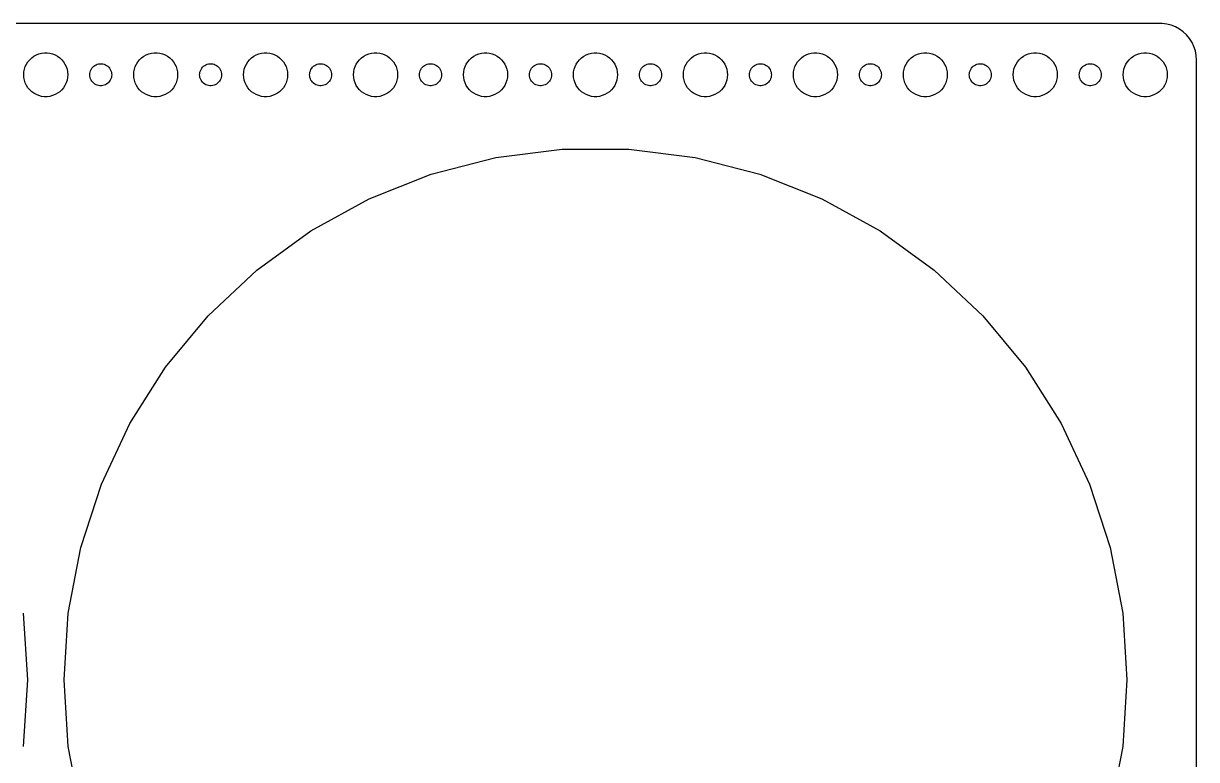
# Model space of a CAD drawing. Header units: metres. Extents: x -157 to 157, y -89 to 89.
# Drawn here: x -3 to 157, y -10.9 to 89.5 of the extents above; entities that cross this region are included whole.
import ezdxf

# ---------------------------------------------------------------- set-up
doc = ezdxf.new("R2010")
doc.units = ezdxf.units.M

msp = doc.modelspace()

# ---------------------------------------------------------------- linework, layer by layer
for p, q in [((152.314, 89.4901), (-152.314, 89.4901)), ((152.937, 89.4114), (152.314, 89.4901)), ((153.545, 89.2553), (152.937, 89.4114)), ((154.129, 89.0241), (153.545, 89.2553)), ((154.679, 88.7216), (154.129, 89.0241)), ((155.187, 88.3526), (154.679, 88.7216)), ((155.645, 87.9227), (155.187, 88.3526)), ((156.045, 87.4389), (155.645, 87.9227)), ((156.382, 86.9088), (156.045, 87.4389)), ((156.649, 86.3406), (156.382, 86.9088)), ((-1.91226, 84.8115), (-1.60747, 85.033)), ((-1.60747, 85.033), (-1.27733, 85.2145)), ((-1.27733, 85.2145), (-0.92705, 85.3532)), ((-0.92705, 85.3532), (-0.56213, 85.4469)), ((-0.56213, 85.4469), (-0.18837, 85.4941)), ((-0.18837, 85.4941), (0.18837, 85.4941)), ((0.18837, 85.4941), (0.56213, 85.4469)), ((0.56213, 85.4469), (0.92705, 85.3532)), ((0.92705, 85.3532), (1.27733, 85.2145)), ((1.27733, 85.2145), (1.60747, 85.033)), ((1.60747, 85.033), (1.91226, 84.8115)), ((13.0877, 84.8115), (13.3925, 85.033)), ((13.3925, 85.033), (13.7227, 85.2145)), ((13.7227, 85.2145), (14.0729, 85.3532)), ((14.0729, 85.3532), (14.4379, 85.4469)), ((14.4379, 85.4469), (14.8116, 85.4941)), ((14.8116, 85.4941), (15.1884, 85.4941)), ((15.1884, 85.4941), (15.5621, 85.4469)), ((15.5621, 85.4469), (15.927, 85.3532)), ((15.927, 85.3532), (16.2773, 85.2145)), ((16.2773, 85.2145), (16.6075, 85.033)), ((16.6075, 85.033), (16.9123, 84.8115)), ((28.0877, 84.8115), (28.3925, 85.033)), ((28.3925, 85.033), (28.7227, 85.2145)), ((28.7227, 85.2145), (29.0729, 85.3532)), ((29.0729, 85.3532), (29.4379, 85.4469)), ((29.4379, 85.4469), (29.8116, 85.4941)), ((29.8116, 85.4941), (30.1884, 85.4941)), ((30.1884, 85.4941), (30.5621, 85.4469)), ((30.5621, 85.4469), (30.927, 85.3532)), ((30.927, 85.3532), (31.2773, 85.2145)), ((31.2773, 85.2145), (31.6075, 85.033)), ((31.6075, 85.033), (31.9123, 84.8115)), ((43.0877, 84.8115), (43.3925, 85.033)), ((43.3925, 85.033), (43.7227, 85.2145)), ((43.7227, 85.2145), (44.0729, 85.3532)), ((44.0729, 85.3532), (44.4379, 85.4469)), ((44.4379, 85.4469), (44.8116, 85.4941)), ((44.8116, 85.4941), (45.1884, 85.4941)), ((45.1884, 85.4941), (45.5621, 85.4469)), ((45.5621, 85.4469), (45.927, 85.3532)), ((45.927, 85.3532), (46.2773, 85.2145)), ((46.2773, 85.2145), (46.6075, 85.033)), ((46.6075, 85.033), (46.9123, 84.8115)), ((58.0877, 84.8115), (58.3925, 85.033)), ((58.3925, 85.033), (58.7227, 85.2145)), ((58.7227, 85.2145), (59.0729, 85.3532)), ((59.0729, 85.3532), (59.4379, 85.4469)), ((59.4379, 85.4469), (59.8116, 85.4941)), ((59.8116, 85.4941), (60.1884, 85.4941)), ((60.1884, 85.4941), (60.5621, 85.4469)), ((60.5621, 85.4469), (60.927, 85.3532)), ((60.927, 85.3532), (61.2773, 85.2145)), ((61.2773, 85.2145), (61.6075, 85.033)), ((61.6075, 85.033), (61.9123, 84.8115)), ((73.0877, 84.8115), (73.3925, 85.033)), ((73.3925, 85.033), (73.7227, 85.2145)), ((73.7227, 85.2145), (74.073, 85.3532)), ((74.073, 85.3532), (74.4379, 85.4469)), ((74.4379, 85.4469), (74.8116, 85.4941)), ((74.8116, 85.4941), (75.1884, 85.4941)), ((75.1884, 85.4941), (75.5621, 85.4469)), ((75.5621, 85.4469), (75.927, 85.3532)), ((75.927, 85.3532), (76.2773, 85.2145)), ((76.2773, 85.2145), (76.6075, 85.033)), ((76.6075, 85.033), (76.9123, 84.8115)), ((88.0877, 84.8115), (88.3925, 85.033)), ((88.3925, 85.033), (88.7227, 85.2145)), ((88.7227, 85.2145), (89.073, 85.3532)), ((89.073, 85.3532), (89.4379, 85.4469)), ((89.4379, 85.4469), (89.8116, 85.4941)), ((89.8116, 85.4941), (90.1884, 85.4941)), ((90.1884, 85.4941), (90.5621, 85.4469)), ((90.5621, 85.4469), (90.927, 85.3532)), ((90.927, 85.3532), (91.2773, 85.2145)), ((91.2773, 85.2145), (91.6075, 85.033)), ((91.6075, 85.033), (91.9123, 84.8115)), ((103.088, 84.8115), (103.393, 85.033)), ((103.393, 85.033), (103.723, 85.2145)), ((103.723, 85.2145), (104.073, 85.3532)), ((104.073, 85.3532), (104.438, 85.4469)), ((104.438, 85.4469), (104.812, 85.4941)), ((104.812, 85.4941), (105.188, 85.4941)), ((105.188, 85.4941), (105.562, 85.4469)), ((105.562, 85.4469), (105.927, 85.3532)), ((105.927, 85.3532), (106.277, 85.2145)), ((106.277, 85.2145), (106.607, 85.033)), ((106.607, 85.033), (106.912, 84.8115)), ((118.088, 84.8115), (118.393, 85.033)), ((118.393, 85.033), (118.723, 85.2145)), ((118.723, 85.2145), (119.073, 85.3532)), ((119.073, 85.3532), (119.438, 85.4469)), ((119.438, 85.4469), (119.812, 85.4941)), ((119.812, 85.4941), (120.188, 85.4941)), ((120.188, 85.4941), (120.562, 85.4469)), ((120.562, 85.4469), (120.927, 85.3532)), ((120.927, 85.3532), (121.277, 85.2145)), ((121.277, 85.2145), (121.607, 85.033)), ((121.607, 85.033), (121.912, 84.8115)), ((133.088, 84.8115), (133.393, 85.033)), ((133.393, 85.033), (133.723, 85.2145)), ((133.723, 85.2145), (134.073, 85.3532)), ((134.073, 85.3532), (134.438, 85.4469)), ((134.438, 85.4469), (134.812, 85.4941)), ((134.812, 85.4941), (135.188, 85.4941)), ((135.188, 85.4941), (135.562, 85.4469)), ((135.562, 85.4469), (135.927, 85.3532)), ((135.927, 85.3532), (136.277, 85.2145)), ((136.277, 85.2145), (136.607, 85.033)), ((136.607, 85.033), (136.912, 84.8115)), ((148.088, 84.8115), (148.393, 85.033)), ((148.393, 85.033), (148.723, 85.2145)), ((148.723, 85.2145), (149.073, 85.3532)), ((149.073, 85.3532), (149.438, 85.4469)), ((149.438, 85.4469), (149.812, 85.4941)), ((149.812, 85.4941), (150.188, 85.4941)), ((150.188, 85.4941), (150.562, 85.4469)), ((150.562, 85.4469), (150.927, 85.3532)), ((150.927, 85.3532), (151.277, 85.2145)), ((151.277, 85.2145), (151.607, 85.033)), ((151.607, 85.033), (151.912, 84.8115)), ((156.843, 85.7434), (156.649, 86.3406)), ((156.961, 85.1267), (156.843, 85.7434)), ((157, 84.5), (156.961, 85.1267)), ((-2.97633, 82.876), (-2.90575, 83.2461)), ((-2.90575, 83.2461), (-2.78932, 83.6044)), ((-2.78932, 83.6044), (-2.62891, 83.9453)), ((-2.62891, 83.9453), (-2.42705, 84.2634)), ((-2.42705, 84.2634), (-2.1869, 84.5536)), ((-2.1869, 84.5536), (-1.91226, 84.8115)), ((1.91226, 84.8115), (2.1869, 84.5536)), ((2.1869, 84.5536), (2.42705, 84.2634)), ((2.42705, 84.2634), (2.62891, 83.9453)), ((2.62891, 83.9453), (2.78932, 83.6044)), ((2.78932, 83.6044), (2.90575, 83.2461)), ((2.90575, 83.2461), (2.97633, 82.876)), ((6.10533, 83.0522), (6.18553, 83.2226)), ((6.18553, 83.2226), (6.28647, 83.3817)), ((6.28647, 83.3817), (6.40654, 83.5268)), ((6.40654, 83.5268), (6.54385, 83.6558)), ((6.54385, 83.6558), (6.69626, 83.7665)), ((6.69626, 83.7665), (6.86133, 83.8572)), ((6.86133, 83.8572), (7.03647, 83.9266)), ((7.03647, 83.9266), (7.21892, 83.9734)), ((7.21892, 83.9734), (7.40581, 83.997)), ((7.40581, 83.997), (7.59418, 83.997)), ((7.59418, 83.997), (7.78107, 83.9734)), ((7.78107, 83.9734), (7.96352, 83.9266)), ((7.96352, 83.9266), (8.13866, 83.8572)), ((8.13866, 83.8572), (8.30373, 83.7665)), ((8.30373, 83.7665), (8.45613, 83.6558)), ((8.45613, 83.6558), (8.59344, 83.5268)), ((8.59344, 83.5268), (8.71352, 83.3817)), ((8.71352, 83.3817), (8.81445, 83.2226)), ((8.81445, 83.2226), (8.89465, 83.0522)), ((12.0237, 82.876), (12.0942, 83.2461)), ((12.0942, 83.2461), (12.2107, 83.6044)), ((12.2107, 83.6044), (12.3711, 83.9453)), ((12.3711, 83.9453), (12.5729, 84.2634)), ((12.5729, 84.2634), (12.8131, 84.5536)), ((12.8131, 84.5536), (13.0877, 84.8115)), ((16.9123, 84.8115), (17.1869, 84.5536)), ((17.1869, 84.5536), (17.427, 84.2634)), ((17.427, 84.2634), (17.6289, 83.9453)), ((17.6289, 83.9453), (17.7893, 83.6044)), ((17.7893, 83.6044), (17.9057, 83.2461)), ((17.9057, 83.2461), (17.9763, 82.876)), ((21.1053, 83.0522), (21.1855, 83.2226)), ((21.1855, 83.2226), (21.2865, 83.3817)), ((21.2865, 83.3817), (21.4065, 83.5268)), ((21.4065, 83.5268), (21.5439, 83.6558)), ((21.5439, 83.6558), (21.6963, 83.7665)), ((21.6963, 83.7665), (21.8613, 83.8572)), ((21.8613, 83.8572), (22.0365, 83.9266)), ((22.0365, 83.9266), (22.2189, 83.9734)), ((22.2189, 83.9734), (22.4058, 83.997)), ((22.4058, 83.997), (22.5942, 83.997)), ((22.5942, 83.997), (22.7811, 83.9734)), ((22.7811, 83.9734), (22.9635, 83.9266)), ((22.9635, 83.9266), (23.1387, 83.8572)), ((23.1387, 83.8572), (23.3037, 83.7665)), ((23.3037, 83.7665), (23.4561, 83.6558)), ((23.4561, 83.6558), (23.5934, 83.5268)), ((23.5934, 83.5268), (23.7135, 83.3817)), ((23.7135, 83.3817), (23.8145, 83.2226)), ((23.8145, 83.2226), (23.8947, 83.0522)), ((27.0237, 82.876), (27.0942, 83.2461)), ((27.0942, 83.2461), (27.2107, 83.6044)), ((27.2107, 83.6044), (27.3711, 83.9453)), ((27.3711, 83.9453), (27.5729, 84.2634)), ((27.5729, 84.2634), (27.8131, 84.5536)), ((27.8131, 84.5536), (28.0877, 84.8115)), ((31.9123, 84.8115), (32.1869, 84.5536)), ((32.1869, 84.5536), (32.427, 84.2634)), ((32.427, 84.2634), (32.6289, 83.9453)), ((32.6289, 83.9453), (32.7893, 83.6044)), ((32.7893, 83.6044), (32.9057, 83.2461)), ((32.9057, 83.2461), (32.9763, 82.876)), ((36.1053, 83.0522), (36.1855, 83.2226)), ((36.1855, 83.2226), (36.2865, 83.3817)), ((36.2865, 83.3817), (36.4065, 83.5268)), ((36.4065, 83.5268), (36.5439, 83.6558)), ((36.5439, 83.6558), (36.6963, 83.7665)), ((36.6963, 83.7665), (36.8613, 83.8572)), ((36.8613, 83.8572), (37.0365, 83.9266)), ((37.0365, 83.9266), (37.2189, 83.9734)), ((37.2189, 83.9734), (37.4058, 83.997)), ((37.4058, 83.997), (37.5942, 83.997)), ((37.5942, 83.997), (37.7811, 83.9734)), ((37.7811, 83.9734), (37.9635, 83.9266)), ((37.9635, 83.9266), (38.1387, 83.8572)), ((38.1387, 83.8572), (38.3037, 83.7665)), ((38.3037, 83.7665), (38.4561, 83.6558)), ((38.4561, 83.6558), (38.5934, 83.5268)), ((38.5934, 83.5268), (38.7135, 83.3817)), ((38.7135, 83.3817), (38.8145, 83.2226)), ((38.8145, 83.2226), (38.8947, 83.0522)), ((42.0237, 82.876), (42.0942, 83.2461)), ((42.0942, 83.2461), (42.2107, 83.6044)), ((42.2107, 83.6044), (42.3711, 83.9453)), ((42.3711, 83.9453), (42.5729, 84.2634)), ((42.5729, 84.2634), (42.8131, 84.5536)), ((42.8131, 84.5536), (43.0877, 84.8115)), ((46.9123, 84.8115), (47.1869, 84.5536)), ((47.1869, 84.5536), (47.427, 84.2634)), ((47.427, 84.2634), (47.6289, 83.9453)), ((47.6289, 83.9453), (47.7893, 83.6044)), ((47.7893, 83.6044), (47.9057, 83.2461)), ((47.9057, 83.2461), (47.9763, 82.876)), ((51.1053, 83.0522), (51.1855, 83.2226)), ((51.1855, 83.2226), (51.2865, 83.3817)), ((51.2865, 83.3817), (51.4065, 83.5268)), ((51.4065, 83.5268), (51.5439, 83.6558)), ((51.5439, 83.6558), (51.6963, 83.7665)), ((51.6963, 83.7665), (51.8613, 83.8572)), ((51.8613, 83.8572), (52.0365, 83.9266)), ((52.0365, 83.9266), (52.2189, 83.9734)), ((52.2189, 83.9734), (52.4058, 83.997)), ((52.4058, 83.997), (52.5942, 83.997)), ((52.5942, 83.997), (52.7811, 83.9734)), ((52.7811, 83.9734), (52.9635, 83.9266)), ((52.9635, 83.9266), (53.1387, 83.8572)), ((53.1387, 83.8572), (53.3037, 83.7665)), ((53.3037, 83.7665), (53.4561, 83.6558)), ((53.4561, 83.6558), (53.5934, 83.5268)), ((53.5934, 83.5268), (53.7135, 83.3817)), ((53.7135, 83.3817), (53.8145, 83.2226)), ((53.8145, 83.2226), (53.8947, 83.0522)), ((57.0237, 82.876), (57.0942, 83.2461)), ((57.0942, 83.2461), (57.2107, 83.6044)), ((57.2107, 83.6044), (57.3711, 83.9453)), ((57.3711, 83.9453), (57.5729, 84.2634)), ((57.5729, 84.2634), (57.8131, 84.5536)), ((57.8131, 84.5536), (58.0877, 84.8115)), ((61.9123, 84.8115), (62.1869, 84.5536)), ((62.1869, 84.5536), (62.427, 84.2634)), ((62.427, 84.2634), (62.6289, 83.9453)), ((62.6289, 83.9453), (62.7893, 83.6044)), ((62.7893, 83.6044), (62.9057, 83.2461)), ((62.9057, 83.2461), (62.9763, 82.876)), ((66.1053, 83.0522), (66.1855, 83.2226)), ((66.1855, 83.2226), (66.2865, 83.3817)), ((66.2865, 83.3817), (66.4065, 83.5268)), ((66.4065, 83.5268), (66.5439, 83.6558)), ((66.5439, 83.6558), (66.6963, 83.7665)), ((66.6963, 83.7665), (66.8613, 83.8572)), ((66.8613, 83.8572), (67.0365, 83.9266)), ((67.0365, 83.9266), (67.2189, 83.9734)), ((67.2189, 83.9734), (67.4058, 83.997)), ((67.4058, 83.997), (67.5942, 83.997)), ((67.5942, 83.997), (67.7811, 83.9734)), ((67.7811, 83.9734), (67.9635, 83.9266)), ((67.9635, 83.9266), (68.1387, 83.8572)), ((68.1387, 83.8572), (68.3037, 83.7665)), ((68.3037, 83.7665), (68.4561, 83.6558)), ((68.4561, 83.6558), (68.5934, 83.5268)), ((68.5934, 83.5268), (68.7135, 83.3817)), ((68.7135, 83.3817), (68.8145, 83.2226)), ((68.8145, 83.2226), (68.8947, 83.0522)), ((72.0237, 82.876), (72.0943, 83.2461)), ((72.0943, 83.2461), (72.2107, 83.6044)), ((72.2107, 83.6044), (72.3711, 83.9453)), ((72.3711, 83.9453), (72.573, 84.2634)), ((72.573, 84.2634), (72.8131, 84.5536)), ((72.8131, 84.5536), (73.0877, 84.8115)), ((76.9123, 84.8115), (77.1869, 84.5536)), ((77.1869, 84.5536), (77.427, 84.2634)), ((77.427, 84.2634), (77.6289, 83.9453)), ((77.6289, 83.9453), (77.7893, 83.6044)), ((77.7893, 83.6044), (77.9057, 83.2461)), ((77.9057, 83.2461), (77.9763, 82.876)), ((81.1053, 83.0522), (81.1855, 83.2226)), ((81.1855, 83.2226), (81.2865, 83.3817)), ((81.2865, 83.3817), (81.4065, 83.5268)), ((81.4065, 83.5268), (81.5439, 83.6558)), ((81.5439, 83.6558), (81.6963, 83.7665)), ((81.6963, 83.7665), (81.8613, 83.8572)), ((81.8613, 83.8572), (82.0365, 83.9266)), ((82.0365, 83.9266), (82.2189, 83.9734)), ((82.2189, 83.9734), (82.4058, 83.997)), ((82.4058, 83.997), (82.5942, 83.997)), ((82.5942, 83.997), (82.7811, 83.9734)), ((82.7811, 83.9734), (82.9635, 83.9266)), ((82.9635, 83.9266), (83.1387, 83.8572)), ((83.1387, 83.8572), (83.3037, 83.7665)), ((83.3037, 83.7665), (83.4561, 83.6558)), ((83.4561, 83.6558), (83.5934, 83.5268)), ((83.5934, 83.5268), (83.7135, 83.3817)), ((83.7135, 83.3817), (83.8145, 83.2226)), ((83.8145, 83.2226), (83.8947, 83.0522)), ((87.0237, 82.876), (87.0943, 83.2461)), ((87.0943, 83.2461), (87.2107, 83.6044)), ((87.2107, 83.6044), (87.3711, 83.9453)), ((87.3711, 83.9453), (87.573, 84.2634)), ((87.573, 84.2634), (87.8131, 84.5536)), ((87.8131, 84.5536), (88.0877, 84.8115)), ((91.9123, 84.8115), (92.1869, 84.5536)), ((92.1869, 84.5536), (92.427, 84.2634)), ((92.427, 84.2634), (92.6289, 83.9453)), ((92.6289, 83.9453), (92.7893, 83.6044)), ((92.7893, 83.6044), (92.9057, 83.2461)), ((92.9057, 83.2461), (92.9763, 82.876)), ((96.1053, 83.0522), (96.1855, 83.2226)), ((96.1855, 83.2226), (96.2865, 83.3817)), ((96.2865, 83.3817), (96.4065, 83.5268)), ((96.4065, 83.5268), (96.5439, 83.6558)), ((96.5439, 83.6558), (96.6963, 83.7665)), ((96.6963, 83.7665), (96.8613, 83.8572)), ((96.8613, 83.8572), (97.0365, 83.9266)), ((97.0365, 83.9266), (97.2189, 83.9734)), ((97.2189, 83.9734), (97.4058, 83.997)), ((97.4058, 83.997), (97.5942, 83.997)), ((97.5942, 83.997), (97.7811, 83.9734)), ((97.7811, 83.9734), (97.9635, 83.9266)), ((97.9635, 83.9266), (98.1387, 83.8572)), ((98.1387, 83.8572), (98.3037, 83.7665)), ((98.3037, 83.7665), (98.4561, 83.6558)), ((98.4561, 83.6558), (98.5934, 83.5268)), ((98.5934, 83.5268), (98.7135, 83.3817)), ((98.7135, 83.3817), (98.8145, 83.2226)), ((98.8145, 83.2226), (98.8947, 83.0522)), ((102.024, 82.876), (102.094, 83.2461)), ((102.094, 83.2461), (102.211, 83.6044)), ((102.211, 83.6044), (102.371, 83.9453)), ((102.371, 83.9453), (102.573, 84.2634)), ((102.573, 84.2634), (102.813, 84.5536)), ((102.813, 84.5536), (103.088, 84.8115)), ((106.912, 84.8115), (107.187, 84.5536)), ((107.187, 84.5536), (107.427, 84.2634)), ((107.427, 84.2634), (107.629, 83.9453)), ((107.629, 83.9453), (107.789, 83.6044)), ((107.789, 83.6044), (107.906, 83.2461)), ((107.906, 83.2461), (107.976, 82.876)), ((111.105, 83.0522), (111.186, 83.2226)), ((111.186, 83.2226), (111.286, 83.3817)), ((111.286, 83.3817), (111.407, 83.5268)), ((111.407, 83.5268), (111.544, 83.6558)), ((111.544, 83.6558), (111.696, 83.7665)), ((111.696, 83.7665), (111.861, 83.8572)), ((111.861, 83.8572), (112.036, 83.9266)), ((112.036, 83.9266), (112.219, 83.9734)), ((112.219, 83.9734), (112.406, 83.997)), ((112.406, 83.997), (112.594, 83.997)), ((112.594, 83.997), (112.781, 83.9734)), ((112.781, 83.9734), (112.964, 83.9266)), ((112.964, 83.9266), (113.139, 83.8572)), ((113.139, 83.8572), (113.304, 83.7665)), ((113.304, 83.7665), (113.456, 83.6558)), ((113.456, 83.6558), (113.593, 83.5268)), ((113.593, 83.5268), (113.714, 83.3817)), ((113.714, 83.3817), (113.814, 83.2226)), ((113.814, 83.2226), (113.895, 83.0522)), ((117.024, 82.876), (117.094, 83.2461)), ((117.094, 83.2461), (117.211, 83.6044)), ((117.211, 83.6044), (117.371, 83.9453)), ((117.371, 83.9453), (117.573, 84.2634)), ((117.573, 84.2634), (117.813, 84.5536)), ((117.813, 84.5536), (118.088, 84.8115)), ((121.912, 84.8115), (122.187, 84.5536)), ((122.187, 84.5536), (122.427, 84.2634)), ((122.427, 84.2634), (122.629, 83.9453)), ((122.629, 83.9453), (122.789, 83.6044)), ((122.789, 83.6044), (122.906, 83.2461)), ((122.906, 83.2461), (122.976, 82.876)), ((126.105, 83.0522), (126.186, 83.2226)), ((126.186, 83.2226), (126.286, 83.3817)), ((126.286, 83.3817), (126.407, 83.5268)), ((126.407, 83.5268), (126.544, 83.6558)), ((126.544, 83.6558), (126.696, 83.7665)), ((126.696, 83.7665), (126.861, 83.8572)), ((126.861, 83.8572), (127.036, 83.9266)), ((127.036, 83.9266), (127.219, 83.9734)), ((127.219, 83.9734), (127.406, 83.997)), ((127.406, 83.997), (127.594, 83.997)), ((127.594, 83.997), (127.781, 83.9734)), ((127.781, 83.9734), (127.964, 83.9266)), ((127.964, 83.9266), (128.139, 83.8572)), ((128.139, 83.8572), (128.304, 83.7665)), ((128.304, 83.7665), (128.456, 83.6558)), ((128.456, 83.6558), (128.593, 83.5268)), ((128.593, 83.5268), (128.714, 83.3817)), ((128.714, 83.3817), (128.814, 83.2226)), ((128.814, 83.2226), (128.895, 83.0522)), ((132.024, 82.876), (132.094, 83.2461)), ((132.094, 83.2461), (132.211, 83.6044)), ((132.211, 83.6044), (132.371, 83.9453)), ((132.371, 83.9453), (132.573, 84.2634)), ((132.573, 84.2634), (132.813, 84.5536)), ((132.813, 84.5536), (133.088, 84.8115)), ((136.912, 84.8115), (137.187, 84.5536)), ((137.187, 84.5536), (137.427, 84.2634)), ((137.427, 84.2634), (137.629, 83.9453)), ((137.629, 83.9453), (137.789, 83.6044)), ((137.789, 83.6044), (137.906, 83.2461)), ((137.906, 83.2461), (137.976, 82.876)), ((141.105, 83.0522), (141.186, 83.2226)), ((141.186, 83.2226), (141.286, 83.3817)), ((141.286, 83.3817), (141.407, 83.5268)), ((141.407, 83.5268), (141.544, 83.6558)), ((141.544, 83.6558), (141.696, 83.7665)), ((141.696, 83.7665), (141.861, 83.8572)), ((141.861, 83.8572), (142.036, 83.9266)), ((142.036, 83.9266), (142.219, 83.9734)), ((142.219, 83.9734), (142.406, 83.997)), ((142.406, 83.997), (142.594, 83.997)), ((142.594, 83.997), (142.781, 83.9734)), ((142.781, 83.9734), (142.964, 83.9266)), ((142.964, 83.9266), (143.139, 83.8572)), ((143.139, 83.8572), (143.304, 83.7665)), ((143.304, 83.7665), (143.456, 83.6558)), ((143.456, 83.6558), (143.593, 83.5268)), ((143.593, 83.5268), (143.714, 83.3817)), ((143.714, 83.3817), (143.814, 83.2226)), ((143.814, 83.2226), (143.895, 83.0522)), ((147.024, 82.876), (147.094, 83.2461)), ((147.094, 83.2461), (147.211, 83.6044)), ((147.211, 83.6044), (147.371, 83.9453)), ((147.371, 83.9453), (147.573, 84.2634)), ((147.573, 84.2634), (147.813, 84.5536)), ((147.813, 84.5536), (148.088, 84.8115)), ((151.912, 84.8115), (152.187, 84.5536)), ((152.187, 84.5536), (152.427, 84.2634)), ((152.427, 84.2634), (152.629, 83.9453)), ((152.629, 83.9453), (152.789, 83.6044)), ((152.789, 83.6044), (152.906, 83.2461)), ((152.906, 83.2461), (152.976, 82.876)), ((157, -84.5), (157, 84.5)), ((-3, 82.5), (-2.97633, 82.876)), ((-2.97633, 82.124), (-3, 82.5)), ((-2.90575, 81.7539), (-2.97633, 82.124)), ((-2.78932, 81.3956), (-2.90575, 81.7539)), ((2.90575, 81.7539), (2.78932, 81.3956)), ((2.97633, 82.124), (2.90575, 81.7539)), ((2.97633, 82.876), (3, 82.5)), ((3, 82.5), (2.97633, 82.124)), ((6, 82.5), (6.01183, 82.688)), ((6.01183, 82.312), (6, 82.5)), ((6.01183, 82.688), (6.04712, 82.873)), ((6.04712, 82.127), (6.01183, 82.312)), ((6.04712, 82.873), (6.10533, 83.0522)), ((6.10533, 81.9478), (6.04712, 82.127)), ((6.18553, 81.7774), (6.10533, 81.9478)), ((6.28647, 81.6183), (6.18553, 81.7774)), ((6.40654, 81.4732), (6.28647, 81.6183)), ((8.71352, 81.6183), (8.59344, 81.4732)), ((8.81445, 81.7774), (8.71352, 81.6183)), ((8.89465, 81.9478), (8.81445, 81.7774)), ((8.89465, 83.0522), (8.95287, 82.873)), ((8.95287, 82.127), (8.89465, 81.9478)), ((8.95287, 82.873), (8.98816, 82.688)), ((8.98816, 82.312), (8.95287, 82.127)), ((8.98816, 82.688), (9, 82.5)), ((9, 82.5), (8.98816, 82.312)), ((12, 82.5), (12.0237, 82.876)), ((12.0237, 82.124), (12, 82.5)), ((12.0942, 81.7539), (12.0237, 82.124)), ((12.2107, 81.3956), (12.0942, 81.7539)), ((17.9057, 81.7539), (17.7893, 81.3956)), ((17.9763, 82.124), (17.9057, 81.7539)), ((17.9763, 82.876), (18, 82.5)), ((18, 82.5), (17.9763, 82.124)), ((21, 82.5), (21.0118, 82.688)), ((21.0118, 82.312), (21, 82.5)), ((21.0118, 82.688), (21.0471, 82.873)), ((21.0471, 82.127), (21.0118, 82.312)), ((21.0471, 82.873), (21.1053, 83.0522)), ((21.1053, 81.9478), (21.0471, 82.127)), ((21.1855, 81.7774), (21.1053, 81.9478)), ((21.2865, 81.6183), (21.1855, 81.7774)), ((21.4065, 81.4732), (21.2865, 81.6183)), ((23.7135, 81.6183), (23.5934, 81.4732)), ((23.8145, 81.7774), (23.7135, 81.6183)), ((23.8947, 81.9478), (23.8145, 81.7774)), ((23.8947, 83.0522), (23.9529, 82.873)), ((23.9529, 82.127), (23.8947, 81.9478)), ((23.9529, 82.873), (23.9882, 82.688)), ((23.9882, 82.312), (23.9529, 82.127)), ((23.9882, 82.688), (24, 82.5)), ((24, 82.5), (23.9882, 82.312)), ((27, 82.5), (27.0237, 82.876)), ((27.0237, 82.124), (27, 82.5)), ((27.0942, 81.7539), (27.0237, 82.124)), ((27.2107, 81.3956), (27.0942, 81.7539)), ((32.9057, 81.7539), (32.7893, 81.3956)), ((32.9763, 82.124), (32.9057, 81.7539)), ((32.9763, 82.876), (33, 82.5)), ((33, 82.5), (32.9763, 82.124)), ((36, 82.5), (36.0118, 82.688)), ((36.0118, 82.312), (36, 82.5)), ((36.0118, 82.688), (36.0471, 82.873)), ((36.0471, 82.127), (36.0118, 82.312)), ((36.0471, 82.873), (36.1053, 83.0522)), ((36.1053, 81.9478), (36.0471, 82.127)), ((36.1855, 81.7774), (36.1053, 81.9478)), ((36.2865, 81.6183), (36.1855, 81.7774)), ((36.4065, 81.4732), (36.2865, 81.6183)), ((38.7135, 81.6183), (38.5934, 81.4732)), ((38.8145, 81.7774), (38.7135, 81.6183)), ((38.8947, 81.9478), (38.8145, 81.7774)), ((38.8947, 83.0522), (38.9529, 82.873)), ((38.9529, 82.127), (38.8947, 81.9478)), ((38.9529, 82.873), (38.9882, 82.688)), ((38.9882, 82.312), (38.9529, 82.127)), ((38.9882, 82.688), (39, 82.5)), ((39, 82.5), (38.9882, 82.312)), ((42, 82.5), (42.0237, 82.876)), ((42.0237, 82.124), (42, 82.5)), ((42.0942, 81.7539), (42.0237, 82.124)), ((42.2107, 81.3956), (42.0942, 81.7539)), ((47.9057, 81.7539), (47.7893, 81.3956)), ((47.9763, 82.124), (47.9057, 81.7539)), ((47.9763, 82.876), (48, 82.5)), ((48, 82.5), (47.9763, 82.124)), ((51, 82.5), (51.0118, 82.688)), ((51.0118, 82.312), (51, 82.5)), ((51.0118, 82.688), (51.0471, 82.873)), ((51.0471, 82.127), (51.0118, 82.312)), ((51.0471, 82.873), (51.1053, 83.0522)), ((51.1053, 81.9478), (51.0471, 82.127)), ((51.1855, 81.7774), (51.1053, 81.9478)), ((51.2865, 81.6183), (51.1855, 81.7774)), ((51.4065, 81.4732), (51.2865, 81.6183)), ((53.7135, 81.6183), (53.5934, 81.4732)), ((53.8145, 81.7774), (53.7135, 81.6183)), ((53.8947, 81.9478), (53.8145, 81.7774)), ((53.8947, 83.0522), (53.9529, 82.873)), ((53.9529, 82.127), (53.8947, 81.9478)), ((53.9529, 82.873), (53.9882, 82.688)), ((53.9882, 82.312), (53.9529, 82.127)), ((53.9882, 82.688), (54, 82.5)), ((54, 82.5), (53.9882, 82.312)), ((57, 82.5), (57.0237, 82.876)), ((57.0237, 82.124), (57, 82.5)), ((57.0942, 81.7539), (57.0237, 82.124)), ((57.2107, 81.3956), (57.0942, 81.7539)), ((62.9057, 81.7539), (62.7893, 81.3956)), ((62.9763, 82.124), (62.9057, 81.7539)), ((62.9763, 82.876), (63, 82.5)), ((63, 82.5), (62.9763, 82.124)), ((66, 82.5), (66.0118, 82.688)), ((66.0118, 82.312), (66, 82.5)), ((66.0118, 82.688), (66.0471, 82.873)), ((66.0471, 82.127), (66.0118, 82.312)), ((66.0471, 82.873), (66.1053, 83.0522)), ((66.1053, 81.9478), (66.0471, 82.127)), ((66.1855, 81.7774), (66.1053, 81.9478)), ((66.2865, 81.6183), (66.1855, 81.7774)), ((66.4065, 81.4732), (66.2865, 81.6183)), ((68.7135, 81.6183), (68.5934, 81.4732)), ((68.8145, 81.7774), (68.7135, 81.6183)), ((68.8947, 81.9478), (68.8145, 81.7774)), ((68.8947, 83.0522), (68.9529, 82.873)), ((68.9529, 82.127), (68.8947, 81.9478)), ((68.9529, 82.873), (68.9882, 82.688)), ((68.9882, 82.312), (68.9529, 82.127)), ((68.9882, 82.688), (69, 82.5)), ((69, 82.5), (68.9882, 82.312)), ((72, 82.5), (72.0237, 82.876)), ((72.0237, 82.124), (72, 82.5)), ((72.0943, 81.7539), (72.0237, 82.124)), ((72.2107, 81.3956), (72.0943, 81.7539)), ((77.9057, 81.7539), (77.7893, 81.3956)), ((77.9763, 82.124), (77.9057, 81.7539)), ((77.9763, 82.876), (78, 82.5)), ((78, 82.5), (77.9763, 82.124)), ((81, 82.5), (81.0118, 82.688)), ((81.0118, 82.312), (81, 82.5)), ((81.0118, 82.688), (81.0471, 82.873)), ((81.0471, 82.127), (81.0118, 82.312)), ((81.0471, 82.873), (81.1053, 83.0522)), ((81.1053, 81.9478), (81.0471, 82.127)), ((81.1855, 81.7774), (81.1053, 81.9478)), ((81.2865, 81.6183), (81.1855, 81.7774)), ((81.4065, 81.4732), (81.2865, 81.6183)), ((83.7135, 81.6183), (83.5934, 81.4732)), ((83.8145, 81.7774), (83.7135, 81.6183)), ((83.8947, 81.9478), (83.8145, 81.7774)), ((83.8947, 83.0522), (83.9529, 82.873)), ((83.9529, 82.127), (83.8947, 81.9478)), ((83.9529, 82.873), (83.9882, 82.688)), ((83.9882, 82.312), (83.9529, 82.127)), ((83.9882, 82.688), (84, 82.5)), ((84, 82.5), (83.9882, 82.312)), ((87, 82.5), (87.0237, 82.876)), ((87.0237, 82.124), (87, 82.5)), ((87.0943, 81.7539), (87.0237, 82.124)), ((87.2107, 81.3956), (87.0943, 81.7539)), ((92.9057, 81.7539), (92.7893, 81.3956)), ((92.9763, 82.124), (92.9057, 81.7539)), ((92.9763, 82.876), (93, 82.5)), ((93, 82.5), (92.9763, 82.124)), ((96, 82.5), (96.0118, 82.688)), ((96.0118, 82.312), (96, 82.5)), ((96.0118, 82.688), (96.0471, 82.873)), ((96.0471, 82.127), (96.0118, 82.312)), ((96.0471, 82.873), (96.1053, 83.0522)), ((96.1053, 81.9478), (96.0471, 82.127)), ((96.1855, 81.7774), (96.1053, 81.9478)), ((96.2865, 81.6183), (96.1855, 81.7774)), ((96.4065, 81.4732), (96.2865, 81.6183)), ((98.7135, 81.6183), (98.5934, 81.4732)), ((98.8145, 81.7774), (98.7135, 81.6183)), ((98.8947, 81.9478), (98.8145, 81.7774)), ((98.8947, 83.0522), (98.9529, 82.873)), ((98.9529, 82.127), (98.8947, 81.9478)), ((98.9529, 82.873), (98.9882, 82.688)), ((98.9882, 82.312), (98.9529, 82.127)), ((98.9882, 82.688), (99, 82.5)), ((99, 82.5), (98.9882, 82.312)), ((102, 82.5), (102.024, 82.876)), ((102.024, 82.124), (102, 82.5)), ((102.094, 81.7539), (102.024, 82.124)), ((102.211, 81.3956), (102.094, 81.7539)), ((107.906, 81.7539), (107.789, 81.3956)), ((107.976, 82.124), (107.906, 81.7539)), ((107.976, 82.876), (108, 82.5)), ((108, 82.5), (107.976, 82.124)), ((111, 82.5), (111.012, 82.688)), ((111.012, 82.312), (111, 82.5)), ((111.012, 82.688), (111.047, 82.873)), ((111.047, 82.127), (111.012, 82.312)), ((111.047, 82.873), (111.105, 83.0522)), ((111.105, 81.9478), (111.047, 82.127)), ((111.186, 81.7774), (111.105, 81.9478)), ((111.286, 81.6183), (111.186, 81.7774)), ((111.407, 81.4732), (111.286, 81.6183)), ((113.714, 81.6183), (113.593, 81.4732)), ((113.814, 81.7774), (113.714, 81.6183)), ((113.895, 81.9478), (113.814, 81.7774)), ((113.895, 83.0522), (113.953, 82.873)), ((113.953, 82.127), (113.895, 81.9478)), ((113.953, 82.873), (113.988, 82.688)), ((113.988, 82.312), (113.953, 82.127)), ((113.988, 82.688), (114, 82.5)), ((114, 82.5), (113.988, 82.312)), ((117, 82.5), (117.024, 82.876)), ((117.024, 82.124), (117, 82.5)), ((117.094, 81.7539), (117.024, 82.124)), ((117.211, 81.3956), (117.094, 81.7539)), ((122.906, 81.7539), (122.789, 81.3956)), ((122.976, 82.124), (122.906, 81.7539)), ((122.976, 82.876), (123, 82.5)), ((123, 82.5), (122.976, 82.124)), ((126, 82.5), (126.012, 82.688)), ((126.012, 82.312), (126, 82.5)), ((126.012, 82.688), (126.047, 82.873)), ((126.047, 82.127), (126.012, 82.312)), ((126.047, 82.873), (126.105, 83.0522)), ((126.105, 81.9478), (126.047, 82.127)), ((126.186, 81.7774), (126.105, 81.9478)), ((126.286, 81.6183), (126.186, 81.7774)), ((126.407, 81.4732), (126.286, 81.6183)), ((128.714, 81.6183), (128.593, 81.4732)), ((128.814, 81.7774), (128.714, 81.6183)), ((128.895, 81.9478), (128.814, 81.7774)), ((128.895, 83.0522), (128.953, 82.873)), ((128.953, 82.127), (128.895, 81.9478)), ((128.953, 82.873), (128.988, 82.688)), ((128.988, 82.312), (128.953, 82.127)), ((128.988, 82.688), (129, 82.5)), ((129, 82.5), (128.988, 82.312)), ((132, 82.5), (132.024, 82.876)), ((132.024, 82.124), (132, 82.5)), ((132.094, 81.7539), (132.024, 82.124)), ((132.211, 81.3956), (132.094, 81.7539)), ((137.906, 81.7539), (137.789, 81.3956)), ((137.976, 82.124), (137.906, 81.7539)), ((137.976, 82.876), (138, 82.5)), ((138, 82.5), (137.976, 82.124)), ((141, 82.5), (141.012, 82.688)), ((141.012, 82.312), (141, 82.5)), ((141.012, 82.688), (141.047, 82.873)), ((141.047, 82.127), (141.012, 82.312)), ((141.047, 82.873), (141.105, 83.0522)), ((141.105, 81.9478), (141.047, 82.127)), ((141.186, 81.7774), (141.105, 81.9478)), ((141.286, 81.6183), (141.186, 81.7774)), ((141.407, 81.4732), (141.286, 81.6183)), ((143.714, 81.6183), (143.593, 81.4732)), ((143.814, 81.7774), (143.714, 81.6183)), ((143.895, 81.9478), (143.814, 81.7774)), ((143.895, 83.0522), (143.953, 82.873)), ((143.953, 82.127), (143.895, 81.9478)), ((143.953, 82.873), (143.988, 82.688)), ((143.988, 82.312), (143.953, 82.127)), ((143.988, 82.688), (144, 82.5)), ((144, 82.5), (143.988, 82.312)), ((147, 82.5), (147.024, 82.876)), ((147.024, 82.124), (147, 82.5)), ((147.094, 81.7539), (147.024, 82.124)), ((147.211, 81.3956), (147.094, 81.7539)), ((152.906, 81.7539), (152.789, 81.3956)), ((152.976, 82.124), (152.906, 81.7539)), ((152.976, 82.876), (153, 82.5)), ((153, 82.5), (152.976, 82.124)), ((-2.62891, 81.0547), (-2.78932, 81.3956)), ((-2.42705, 80.7366), (-2.62891, 81.0547)), ((-2.1869, 80.4464), (-2.42705, 80.7366)), ((-1.91226, 80.1885), (-2.1869, 80.4464)), ((-1.60747, 79.967), (-1.91226, 80.1885)), ((1.91226, 80.1885), (1.60747, 79.967)), ((2.1869, 80.4464), (1.91226, 80.1885)), ((2.42705, 80.7366), (2.1869, 80.4464)), ((2.62891, 81.0547), (2.42705, 80.7366)), ((2.78932, 81.3956), (2.62891, 81.0547)), ((6.54385, 81.3442), (6.40654, 81.4732)), ((6.69626, 81.2335), (6.54385, 81.3442)), ((6.86133, 81.1428), (6.69626, 81.2335)), ((7.03647, 81.0734), (6.86133, 81.1428)), ((7.21892, 81.0266), (7.03647, 81.0734)), ((7.40581, 81.003), (7.21892, 81.0266)), ((7.59418, 81.003), (7.40581, 81.003)), ((7.78107, 81.0266), (7.59418, 81.003)), ((7.96352, 81.0734), (7.78107, 81.0266)), ((8.13866, 81.1428), (7.96352, 81.0734)), ((8.30373, 81.2335), (8.13866, 81.1428)), ((8.45613, 81.3442), (8.30373, 81.2335)), ((8.59344, 81.4732), (8.45613, 81.3442)), ((12.3711, 81.0547), (12.2107, 81.3956)), ((12.5729, 80.7366), (12.3711, 81.0547)), ((12.8131, 80.4464), (12.5729, 80.7366)), ((13.0877, 80.1885), (12.8131, 80.4464)), ((13.3925, 79.967), (13.0877, 80.1885)), ((16.9123, 80.1885), (16.6075, 79.967)), ((17.1869, 80.4464), (16.9123, 80.1885)), ((17.427, 80.7366), (17.1869, 80.4464)), ((17.6289, 81.0547), (17.427, 80.7366)), ((17.7893, 81.3956), (17.6289, 81.0547)), ((21.5439, 81.3442), (21.4065, 81.4732)), ((21.6963, 81.2335), (21.5439, 81.3442)), ((21.8613, 81.1428), (21.6963, 81.2335)), ((22.0365, 81.0734), (21.8613, 81.1428)), ((22.2189, 81.0266), (22.0365, 81.0734)), ((22.4058, 81.003), (22.2189, 81.0266)), ((22.5942, 81.003), (22.4058, 81.003)), ((22.7811, 81.0266), (22.5942, 81.003)), ((22.9635, 81.0734), (22.7811, 81.0266)), ((23.1387, 81.1428), (22.9635, 81.0734)), ((23.3037, 81.2335), (23.1387, 81.1428)), ((23.4561, 81.3442), (23.3037, 81.2335)), ((23.5934, 81.4732), (23.4561, 81.3442)), ((27.3711, 81.0547), (27.2107, 81.3956)), ((27.5729, 80.7366), (27.3711, 81.0547)), ((27.8131, 80.4464), (27.5729, 80.7366)), ((28.0877, 80.1885), (27.8131, 80.4464)), ((28.3925, 79.967), (28.0877, 80.1885)), ((31.9123, 80.1885), (31.6075, 79.967)), ((32.1869, 80.4464), (31.9123, 80.1885)), ((32.427, 80.7366), (32.1869, 80.4464)), ((32.6289, 81.0547), (32.427, 80.7366)), ((32.7893, 81.3956), (32.6289, 81.0547)), ((36.5439, 81.3442), (36.4065, 81.4732)), ((36.6963, 81.2335), (36.5439, 81.3442)), ((36.8613, 81.1428), (36.6963, 81.2335)), ((37.0365, 81.0734), (36.8613, 81.1428)), ((37.2189, 81.0266), (37.0365, 81.0734)), ((37.4058, 81.003), (37.2189, 81.0266)), ((37.5942, 81.003), (37.4058, 81.003)), ((37.7811, 81.0266), (37.5942, 81.003)), ((37.9635, 81.0734), (37.7811, 81.0266)), ((38.1387, 81.1428), (37.9635, 81.0734)), ((38.3037, 81.2335), (38.1387, 81.1428)), ((38.4561, 81.3442), (38.3037, 81.2335)), ((38.5934, 81.4732), (38.4561, 81.3442)), ((42.3711, 81.0547), (42.2107, 81.3956)), ((42.5729, 80.7366), (42.3711, 81.0547)), ((42.8131, 80.4464), (42.5729, 80.7366)), ((43.0877, 80.1885), (42.8131, 80.4464)), ((43.3925, 79.967), (43.0877, 80.1885)), ((46.9123, 80.1885), (46.6075, 79.967)), ((47.1869, 80.4464), (46.9123, 80.1885)), ((47.427, 80.7366), (47.1869, 80.4464)), ((47.6289, 81.0547), (47.427, 80.7366)), ((47.7893, 81.3956), (47.6289, 81.0547)), ((51.5439, 81.3442), (51.4065, 81.4732)), ((51.6963, 81.2335), (51.5439, 81.3442)), ((51.8613, 81.1428), (51.6963, 81.2335)), ((52.0365, 81.0734), (51.8613, 81.1428)), ((52.2189, 81.0266), (52.0365, 81.0734)), ((52.4058, 81.003), (52.2189, 81.0266)), ((52.5942, 81.003), (52.4058, 81.003)), ((52.7811, 81.0266), (52.5942, 81.003)), ((52.9635, 81.0734), (52.7811, 81.0266)), ((53.1387, 81.1428), (52.9635, 81.0734)), ((53.3037, 81.2335), (53.1387, 81.1428)), ((53.4561, 81.3442), (53.3037, 81.2335)), ((53.5934, 81.4732), (53.4561, 81.3442)), ((57.3711, 81.0547), (57.2107, 81.3956)), ((57.5729, 80.7366), (57.3711, 81.0547)), ((57.8131, 80.4464), (57.5729, 80.7366)), ((58.0877, 80.1885), (57.8131, 80.4464)), ((58.3925, 79.967), (58.0877, 80.1885)), ((61.9123, 80.1885), (61.6075, 79.967)), ((62.1869, 80.4464), (61.9123, 80.1885)), ((62.427, 80.7366), (62.1869, 80.4464)), ((62.6289, 81.0547), (62.427, 80.7366)), ((62.7893, 81.3956), (62.6289, 81.0547)), ((66.5439, 81.3442), (66.4065, 81.4732)), ((66.6963, 81.2335), (66.5439, 81.3442)), ((66.8613, 81.1428), (66.6963, 81.2335)), ((67.0365, 81.0734), (66.8613, 81.1428)), ((67.2189, 81.0266), (67.0365, 81.0734)), ((67.4058, 81.003), (67.2189, 81.0266)), ((67.5942, 81.003), (67.4058, 81.003)), ((67.7811, 81.0266), (67.5942, 81.003)), ((67.9635, 81.0734), (67.7811, 81.0266)), ((68.1387, 81.1428), (67.9635, 81.0734)), ((68.3037, 81.2335), (68.1387, 81.1428)), ((68.4561, 81.3442), (68.3037, 81.2335)), ((68.5934, 81.4732), (68.4561, 81.3442)), ((72.3711, 81.0547), (72.2107, 81.3956)), ((72.573, 80.7366), (72.3711, 81.0547)), ((72.8131, 80.4464), (72.573, 80.7366)), ((73.0877, 80.1885), (72.8131, 80.4464)), ((73.3925, 79.967), (73.0877, 80.1885)), ((76.9123, 80.1885), (76.6075, 79.967)), ((77.1869, 80.4464), (76.9123, 80.1885)), ((77.427, 80.7366), (77.1869, 80.4464)), ((77.6289, 81.0547), (77.427, 80.7366)), ((77.7893, 81.3956), (77.6289, 81.0547)), ((81.5439, 81.3442), (81.4065, 81.4732)), ((81.6963, 81.2335), (81.5439, 81.3442)), ((81.8613, 81.1428), (81.6963, 81.2335)), ((82.0365, 81.0734), (81.8613, 81.1428)), ((82.2189, 81.0266), (82.0365, 81.0734)), ((82.4058, 81.003), (82.2189, 81.0266)), ((82.5942, 81.003), (82.4058, 81.003)), ((82.7811, 81.0266), (82.5942, 81.003)), ((82.9635, 81.0734), (82.7811, 81.0266)), ((83.1387, 81.1428), (82.9635, 81.0734)), ((83.3037, 81.2335), (83.1387, 81.1428)), ((83.4561, 81.3442), (83.3037, 81.2335)), ((83.5934, 81.4732), (83.4561, 81.3442)), ((87.3711, 81.0547), (87.2107, 81.3956)), ((87.573, 80.7366), (87.3711, 81.0547)), ((87.8131, 80.4464), (87.573, 80.7366)), ((88.0877, 80.1885), (87.8131, 80.4464)), ((88.3925, 79.967), (88.0877, 80.1885)), ((91.9123, 80.1885), (91.6075, 79.967)), ((92.1869, 80.4464), (91.9123, 80.1885)), ((92.427, 80.7366), (92.1869, 80.4464)), ((92.6289, 81.0547), (92.427, 80.7366)), ((92.7893, 81.3956), (92.6289, 81.0547)), ((96.5439, 81.3442), (96.4065, 81.4732)), ((96.6963, 81.2335), (96.5439, 81.3442)), ((96.8613, 81.1428), (96.6963, 81.2335)), ((97.0365, 81.0734), (96.8613, 81.1428)), ((97.2189, 81.0266), (97.0365, 81.0734)), ((97.4058, 81.003), (97.2189, 81.0266)), ((97.5942, 81.003), (97.4058, 81.003)), ((97.7811, 81.0266), (97.5942, 81.003)), ((97.9635, 81.0734), (97.7811, 81.0266)), ((98.1387, 81.1428), (97.9635, 81.0734)), ((98.3037, 81.2335), (98.1387, 81.1428)), ((98.4561, 81.3442), (98.3037, 81.2335)), ((98.5934, 81.4732), (98.4561, 81.3442)), ((102.371, 81.0547), (102.211, 81.3956)), ((102.573, 80.7366), (102.371, 81.0547)), ((102.813, 80.4464), (102.573, 80.7366)), ((103.088, 80.1885), (102.813, 80.4464)), ((103.393, 79.967), (103.088, 80.1885)), ((106.912, 80.1885), (106.607, 79.967)), ((107.187, 80.4464), (106.912, 80.1885)), ((107.427, 80.7366), (107.187, 80.4464)), ((107.629, 81.0547), (107.427, 80.7366)), ((107.789, 81.3956), (107.629, 81.0547)), ((111.544, 81.3442), (111.407, 81.4732)), ((111.696, 81.2335), (111.544, 81.3442)), ((111.861, 81.1428), (111.696, 81.2335)), ((112.036, 81.0734), (111.861, 81.1428)), ((112.219, 81.0266), (112.036, 81.0734)), ((112.406, 81.003), (112.219, 81.0266)), ((112.594, 81.003), (112.406, 81.003)), ((112.781, 81.0266), (112.594, 81.003)), ((112.964, 81.0734), (112.781, 81.0266)), ((113.139, 81.1428), (112.964, 81.0734)), ((113.304, 81.2335), (113.139, 81.1428)), ((113.456, 81.3442), (113.304, 81.2335)), ((113.593, 81.4732), (113.456, 81.3442)), ((117.371, 81.0547), (117.211, 81.3956)), ((117.573, 80.7366), (117.371, 81.0547)), ((117.813, 80.4464), (117.573, 80.7366)), ((118.088, 80.1885), (117.813, 80.4464)), ((118.393, 79.967), (118.088, 80.1885)), ((121.912, 80.1885), (121.607, 79.967)), ((122.187, 80.4464), (121.912, 80.1885)), ((122.427, 80.7366), (122.187, 80.4464)), ((122.629, 81.0547), (122.427, 80.7366)), ((122.789, 81.3956), (122.629, 81.0547)), ((126.544, 81.3442), (126.407, 81.4732)), ((126.696, 81.2335), (126.544, 81.3442)), ((126.861, 81.1428), (126.696, 81.2335)), ((127.036, 81.0734), (126.861, 81.1428)), ((127.219, 81.0266), (127.036, 81.0734)), ((127.406, 81.003), (127.219, 81.0266)), ((127.594, 81.003), (127.406, 81.003)), ((127.781, 81.0266), (127.594, 81.003)), ((127.964, 81.0734), (127.781, 81.0266)), ((128.139, 81.1428), (127.964, 81.0734)), ((128.304, 81.2335), (128.139, 81.1428)), ((128.456, 81.3442), (128.304, 81.2335)), ((128.593, 81.4732), (128.456, 81.3442)), ((132.371, 81.0547), (132.211, 81.3956)), ((132.573, 80.7366), (132.371, 81.0547)), ((132.813, 80.4464), (132.573, 80.7366)), ((133.088, 80.1885), (132.813, 80.4464)), ((133.393, 79.967), (133.088, 80.1885)), ((136.912, 80.1885), (136.607, 79.967)), ((137.187, 80.4464), (136.912, 80.1885)), ((137.427, 80.7366), (137.187, 80.4464)), ((137.629, 81.0547), (137.427, 80.7366)), ((137.789, 81.3956), (137.629, 81.0547)), ((141.544, 81.3442), (141.407, 81.4732)), ((141.696, 81.2335), (141.544, 81.3442)), ((141.861, 81.1428), (141.696, 81.2335)), ((142.036, 81.0734), (141.861, 81.1428)), ((142.219, 81.0266), (142.036, 81.0734)), ((142.406, 81.003), (142.219, 81.0266)), ((142.594, 81.003), (142.406, 81.003)), ((142.781, 81.0266), (142.594, 81.003)), ((142.964, 81.0734), (142.781, 81.0266)), ((143.139, 81.1428), (142.964, 81.0734)), ((143.304, 81.2335), (143.139, 81.1428)), ((143.456, 81.3442), (143.304, 81.2335)), ((143.593, 81.4732), (143.456, 81.3442)), ((147.371, 81.0547), (147.211, 81.3956)), ((147.573, 80.7366), (147.371, 81.0547)), ((147.813, 80.4464), (147.573, 80.7366)), ((148.088, 80.1885), (147.813, 80.4464)), ((148.393, 79.967), (148.088, 80.1885)), ((151.912, 80.1885), (151.607, 79.967)), ((152.187, 80.4464), (151.912, 80.1885)), ((152.427, 80.7366), (152.187, 80.4464)), ((152.629, 81.0547), (152.427, 80.7366)), ((152.789, 81.3956), (152.629, 81.0547)), ((-1.27733, 79.7855), (-1.60747, 79.967)), ((-0.92705, 79.6468), (-1.27733, 79.7855)), ((-0.56213, 79.5531), (-0.92705, 79.6468)), ((-0.18837, 79.5059), (-0.56213, 79.5531)), ((0.18837, 79.5059), (-0.18837, 79.5059)), ((0.56213, 79.5531), (0.18837, 79.5059)), ((0.92705, 79.6468), (0.56213, 79.5531)), ((1.27733, 79.7855), (0.92705, 79.6468)), ((1.60747, 79.967), (1.27733, 79.7855)), ((13.7227, 79.7855), (13.3925, 79.967)), ((14.0729, 79.6468), (13.7227, 79.7855)), ((14.4379, 79.5531), (14.0729, 79.6468)), ((14.8116, 79.5059), (14.4379, 79.5531)), ((15.1884, 79.5059), (14.8116, 79.5059)), ((15.5621, 79.5531), (15.1884, 79.5059)), ((15.927, 79.6468), (15.5621, 79.5531)), ((16.2773, 79.7855), (15.927, 79.6468)), ((16.6075, 79.967), (16.2773, 79.7855)), ((28.7227, 79.7855), (28.3925, 79.967)), ((29.0729, 79.6468), (28.7227, 79.7855)), ((29.4379, 79.5531), (29.0729, 79.6468)), ((29.8116, 79.5059), (29.4379, 79.5531)), ((30.1884, 79.5059), (29.8116, 79.5059)), ((30.5621, 79.5531), (30.1884, 79.5059)), ((30.927, 79.6468), (30.5621, 79.5531)), ((31.2773, 79.7855), (30.927, 79.6468)), ((31.6075, 79.967), (31.2773, 79.7855)), ((43.7227, 79.7855), (43.3925, 79.967)), ((44.0729, 79.6468), (43.7227, 79.7855)), ((44.4379, 79.5531), (44.0729, 79.6468)), ((44.8116, 79.5059), (44.4379, 79.5531)), ((45.1884, 79.5059), (44.8116, 79.5059)), ((45.5621, 79.5531), (45.1884, 79.5059)), ((45.927, 79.6468), (45.5621, 79.5531)), ((46.2773, 79.7855), (45.927, 79.6468)), ((46.6075, 79.967), (46.2773, 79.7855)), ((58.7227, 79.7855), (58.3925, 79.967)), ((59.0729, 79.6468), (58.7227, 79.7855)), ((59.4379, 79.5531), (59.0729, 79.6468)), ((59.8116, 79.5059), (59.4379, 79.5531)), ((60.1884, 79.5059), (59.8116, 79.5059)), ((60.5621, 79.5531), (60.1884, 79.5059)), ((60.927, 79.6468), (60.5621, 79.5531)), ((61.2773, 79.7855), (60.927, 79.6468)), ((61.6075, 79.967), (61.2773, 79.7855)), ((73.7227, 79.7855), (73.3925, 79.967)), ((74.073, 79.6468), (73.7227, 79.7855)), ((74.4379, 79.5531), (74.073, 79.6468)), ((74.8116, 79.5059), (74.4379, 79.5531)), ((75.1884, 79.5059), (74.8116, 79.5059)), ((75.5621, 79.5531), (75.1884, 79.5059)), ((75.927, 79.6468), (75.5621, 79.5531)), ((76.2773, 79.7855), (75.927, 79.6468)), ((76.6075, 79.967), (76.2773, 79.7855)), ((88.7227, 79.7855), (88.3925, 79.967)), ((89.073, 79.6468), (88.7227, 79.7855)), ((89.4379, 79.5531), (89.073, 79.6468)), ((89.8116, 79.5059), (89.4379, 79.5531)), ((90.1884, 79.5059), (89.8116, 79.5059)), ((90.5621, 79.5531), (90.1884, 79.5059)), ((90.927, 79.6468), (90.5621, 79.5531)), ((91.2773, 79.7855), (90.927, 79.6468)), ((91.6075, 79.967), (91.2773, 79.7855)), ((103.723, 79.7855), (103.393, 79.967)), ((104.073, 79.6468), (103.723, 79.7855)), ((104.438, 79.5531), (104.073, 79.6468)), ((104.812, 79.5059), (104.438, 79.5531)), ((105.188, 79.5059), (104.812, 79.5059)), ((105.562, 79.5531), (105.188, 79.5059)), ((105.927, 79.6468), (105.562, 79.5531)), ((106.277, 79.7855), (105.927, 79.6468)), ((106.607, 79.967), (106.277, 79.7855)), ((118.723, 79.7855), (118.393, 79.967)), ((119.073, 79.6468), (118.723, 79.7855)), ((119.438, 79.5531), (119.073, 79.6468)), ((119.812, 79.5059), (119.438, 79.5531)), ((120.188, 79.5059), (119.812, 79.5059)), ((120.562, 79.5531), (120.188, 79.5059)), ((120.927, 79.6468), (120.562, 79.5531)), ((121.277, 79.7855), (120.927, 79.6468)), ((121.607, 79.967), (121.277, 79.7855)), ((133.723, 79.7855), (133.393, 79.967)), ((134.073, 79.6468), (133.723, 79.7855)), ((134.438, 79.5531), (134.073, 79.6468)), ((134.812, 79.5059), (134.438, 79.5531)), ((135.188, 79.5059), (134.812, 79.5059)), ((135.562, 79.5531), (135.188, 79.5059)), ((135.927, 79.6468), (135.562, 79.5531)), ((136.277, 79.7855), (135.927, 79.6468)), ((136.607, 79.967), (136.277, 79.7855)), ((148.723, 79.7855), (148.393, 79.967)), ((149.073, 79.6468), (148.723, 79.7855)), ((149.438, 79.5531), (149.073, 79.6468)), ((149.812, 79.5059), (149.438, 79.5531)), ((150.188, 79.5059), (149.812, 79.5059)), ((150.562, 79.5531), (150.188, 79.5059)), ((150.927, 79.6468), (150.562, 79.5531)), ((151.277, 79.7855), (150.927, 79.6468)), ((151.607, 79.967), (151.277, 79.7855)), ((61.4149, 71.2158), (70.4477, 72.3569)), ((70.4477, 72.3569), (79.5523, 72.3569)), ((79.5523, 72.3569), (88.5851, 71.2158)), ((52.5963, 68.9516), (61.4149, 71.2158)), ((88.5851, 71.2158), (97.4037, 68.9516)), ((44.131, 65.6), (52.5963, 68.9516)), ((97.4037, 68.9516), (105.869, 65.6)), ((36.1526, 61.2138), (44.131, 65.6)), ((105.869, 65.6), (113.847, 61.2138)), ((28.7868, 55.8622), (36.1526, 61.2138)), ((113.847, 61.2138), (121.213, 55.8622)), ((22.1498, 49.6297), (28.7868, 55.8622)), ((121.213, 55.8622), (127.85, 49.6297)), ((16.3463, 42.6144), (22.1498, 49.6297)), ((127.85, 49.6297), (133.654, 42.6144)), ((11.4678, 34.9271), (16.3463, 42.6144)), ((133.654, 42.6144), (138.532, 34.9271)), ((7.5912, 26.689), (11.4678, 34.9271)), ((138.532, 34.9271), (142.409, 26.689)), ((4.77771, 18.03), (7.5912, 26.689)), ((142.409, 26.689), (145.222, 18.03)), ((3.07167, 9.08665), (4.77771, 18.03)), ((145.222, 18.03), (146.928, 9.08665)), ((-3.07167, 9.08665), (-2.5, 0)), ((2.5, 0), (3.07167, 9.08665)), ((146.928, 9.08665), (147.5, 0)), ((-2.5, 0), (-3.07167, -9.08665)), ((3.07167, -9.08665), (2.5, 0)), ((147.5, 0), (146.928, -9.08665)), ((4.77771, -18.03), (3.07167, -9.08665)), ((146.928, -9.08665), (145.222, -18.03))]:
    msp.add_line(p, q)

doc.saveas('drawing.dxf')
